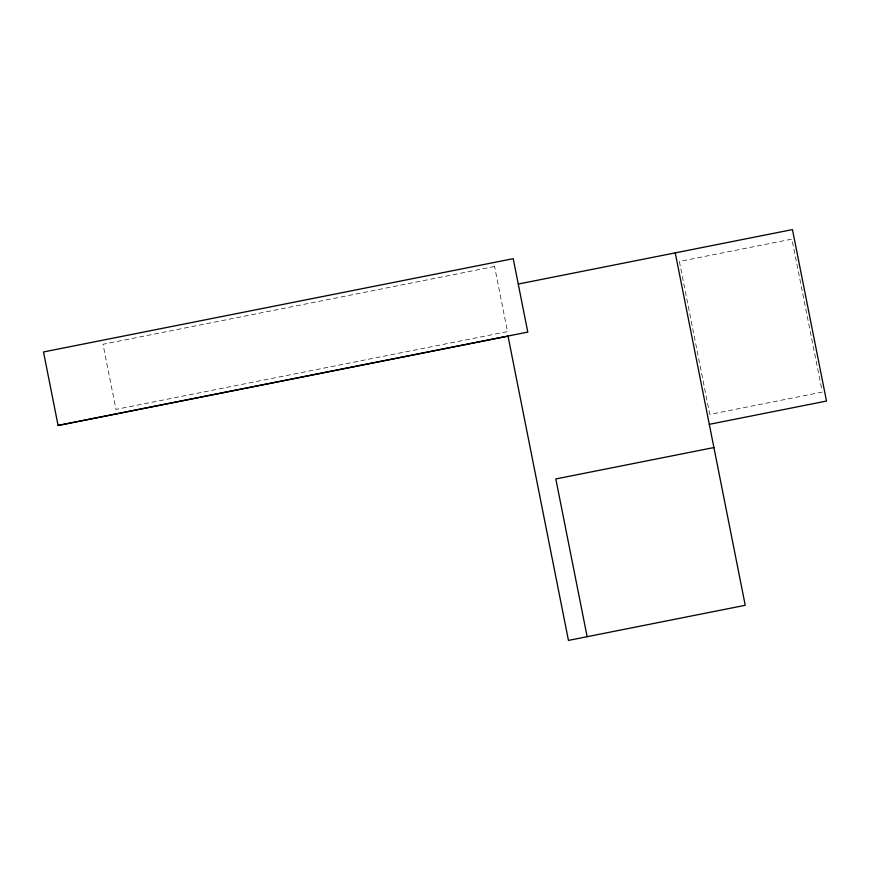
<?xml version="1.0" encoding="UTF-8"?>
<svg xmlns="http://www.w3.org/2000/svg" width="870" height="870" viewBox="0 0 870 870"><rect width="100%" height="100%" fill="white"/><g stroke="black" fill="none" stroke-linecap="round" stroke-linejoin="round"><path stroke-width="0.65" stroke-dasharray="4.35 3.26" d="M822.291 392.076L709.768 414.435L679.383 261.468L791.907 239.119L822.03 390.75M494.573 266.492L103.019 344.259L115.96 409.4L507.514 331.633L494.573 266.492"/><path stroke-width="1.3" d="M518.248 284.055L792.45 229.593L826.5 401.048L709.3 424.332M58.083 425.397L527.796 332.101L513.213 258.673L43.5 351.958L58.105 425.517L508.026 336.157L568.458 640.407L745.242 605.292L675.25 252.865M713.911 447.55L555.81 478.946L587.141 636.699"/></g></svg>
